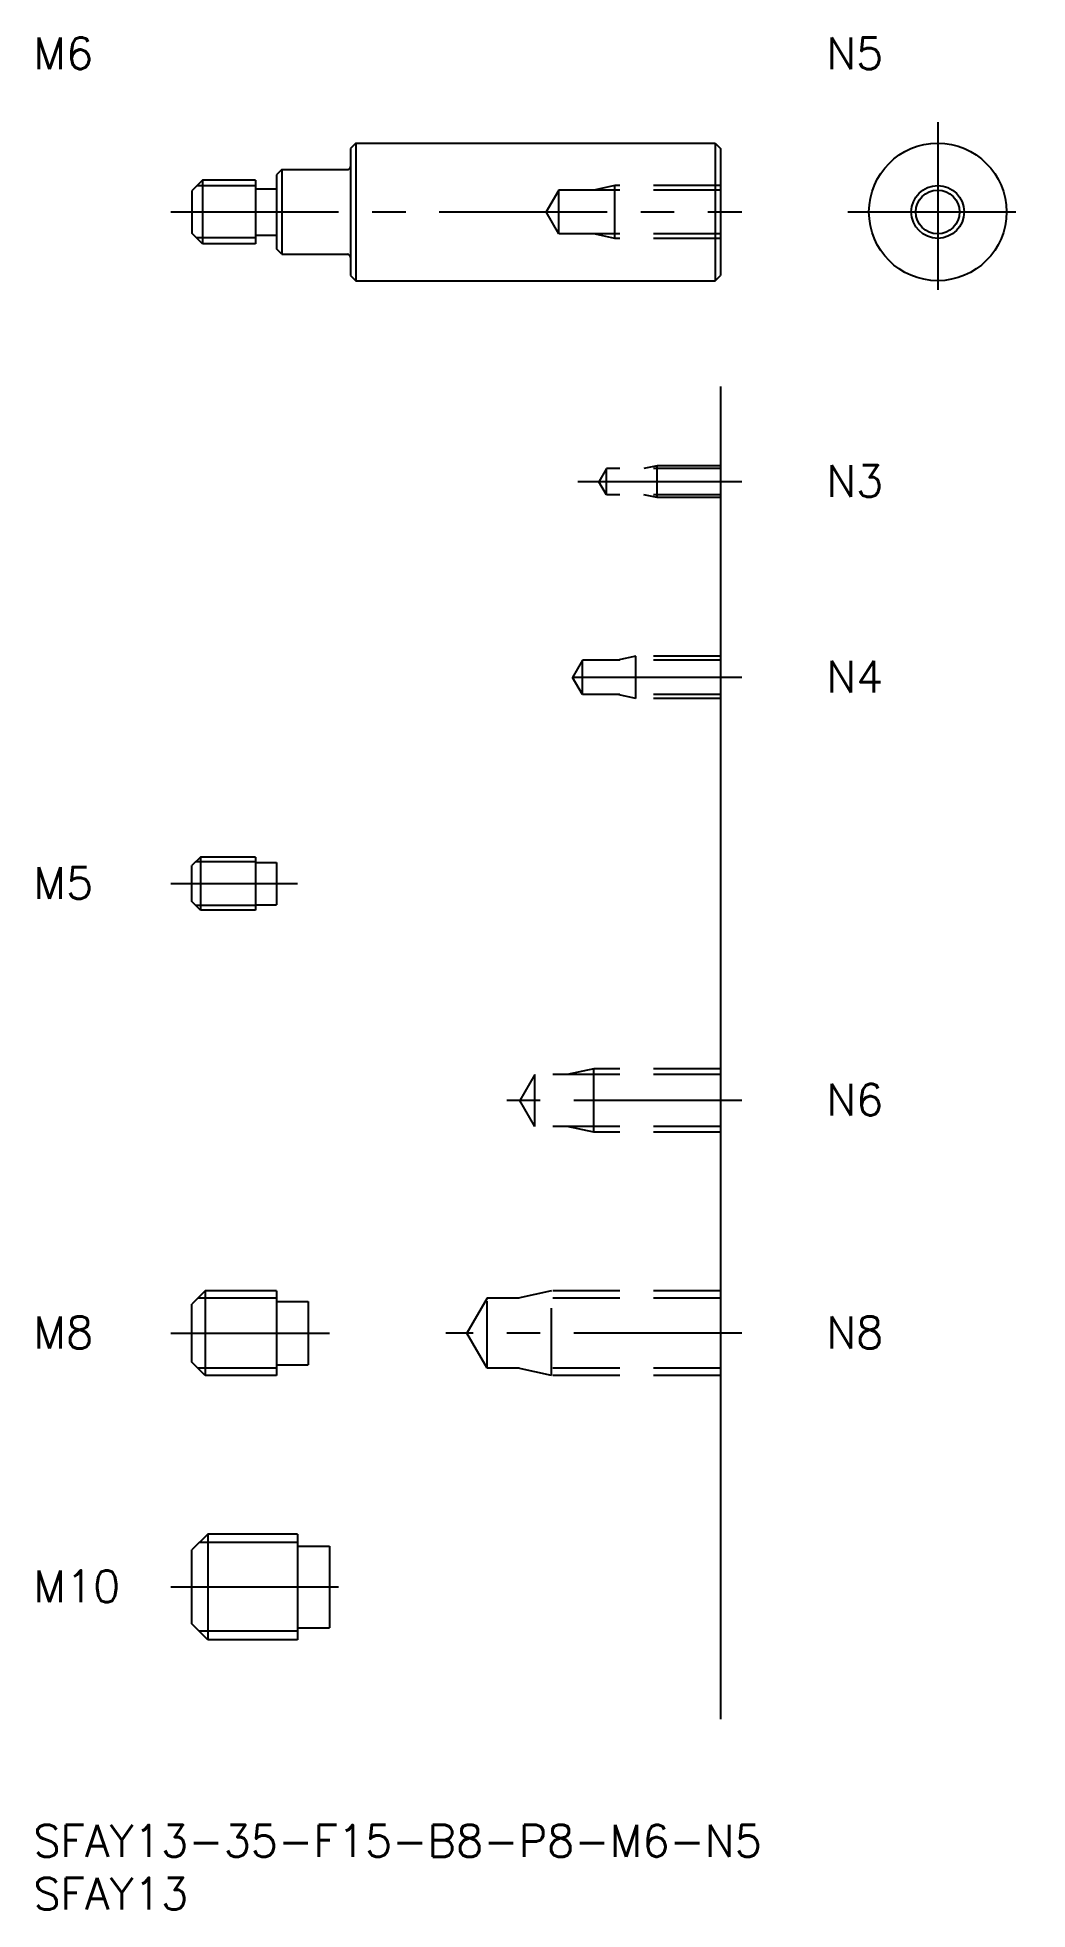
# Model space of a CAD drawing. Extents: x 0 to 94, y -8 to 169.
import ezdxf

# ---------------------------------------------------------------- set-up
doc = ezdxf.new("R2010")
doc.units = 0
doc.header["$LTSCALE"] = 0.5
doc.linetypes.add('CENTER', pattern=[50.8, 31.75, -6.35, 6.35, -6.35])
doc.linetypes.add('DASHED', pattern=[19.05, 12.7, -6.35])
for name, color, linetype in [('MSM_CENTER', 1, 'CENTER'), ('MSM_CONTINUOUS', 7, 'CONTINUOUS'), ('MSM_DASHED', 4, 'DASHED'), ('MSM_NARROW', 5, 'CONTINUOUS'), ('MSM_PART_NUMBER', 7, 'CONTINUOUS')]:
    doc.layers.add(name, color=color, linetype=linetype)
doc.styles.get("Standard").update_dxf_attribs({"font": 'txt.shx', "height": 1, "bigfont": 'bigfont.shx'})

# ---------------------------------------------------------------- blocks, each defined once
blk = doc.blocks.new('*U10')
at = {"layer": 'MSM_PART_NUMBER'}
blk.add_text('SFAY13-35-F15-B8-P8-M6-N5', height=3, dxfattribs=at).set_placement((0, -3))
blk = doc.blocks.new('*U11')
at = {"layer": 'MSM_PART_NUMBER'}
blk.add_text('SFAY13', height=3, dxfattribs=at).set_placement((0, -8))
blk = doc.blocks.new('*U12')
at = {"layer": 'MSM_PART_NUMBER'}
blk.add_text('M6', height=3, dxfattribs=at).set_placement((0, 166))
blk = doc.blocks.new('*U13')
at = {"layer": 'MSM_PART_NUMBER'}
blk.add_text('N5', height=3, dxfattribs=at).set_placement((75, 166))
blk = doc.blocks.new('*U14')
at = {"layer": 'MSM_PART_NUMBER'}
blk.add_text('M10', height=3, dxfattribs=at).set_placement((0, 21.06))
blk = doc.blocks.new('*U15')
at = {"layer": 'MSM_PART_NUMBER'}
blk.add_text('M8', height=3, dxfattribs=at).set_placement((0, 45.06))
blk = doc.blocks.new('*U16')
at = {"layer": 'MSM_PART_NUMBER'}
blk.add_text('N8', height=3, dxfattribs=at).set_placement((75, 45.06))
blk = doc.blocks.new('*U17')
at = {"layer": 'MSM_PART_NUMBER'}
blk.add_text('N6', height=3, dxfattribs=at).set_placement((75, 67.06))
blk = doc.blocks.new('*U18')
at = {"layer": 'MSM_PART_NUMBER'}
blk.add_text('N4', height=3, dxfattribs=at).set_placement((75, 107.06))
blk = doc.blocks.new('*U19')
at = {"layer": 'MSM_PART_NUMBER'}
blk.add_text('N3', height=3, dxfattribs=at).set_placement((75, 125.56))
blk = doc.blocks.new('*U20')
at = {"layer": 'MSM_PART_NUMBER'}
blk.add_text('M5', height=3, dxfattribs=at).set_placement((0, 87.56))

msp = doc.modelspace()

# ---------------------------------------------------------------- linework, layer by layer
at = {"layer": 'MSM_CENTER'}
for p, q in [((85.54, 161), (85.54, 144)), ((13, 152.5), (67, 152.5)), ((77.04, 152.5), (94.04, 152.5)), ((67, 127), (51.5, 127)), ((67, 108.5), (49, 108.5)), ((13, 89), (25, 89)), ((67, 68.5), (44, 68.5)), ((13, 46.5), (28, 46.5)), ((67, 46.5), (39, 46.5)), ((13, 22.5), (30, 22.5))]:
    msp.add_line(p, q, dxfattribs=at)
at = {"layer": 'MSM_CONTINUOUS'}
for p, q in [((30.5, 159), (30, 158.5)), ((30, 158.5), (30, 146.5)), ((30.5, 159), (64.5, 159)), ((30.5, 159), (30.5, 146)), ((64.5, 159), (64.5, 146)), ((64.5, 159), (65, 158.5)), ((65, 158.5), (65, 146.5)), ((23.5, 156.5), (23, 156)), ((23, 156), (23, 149)), ((23.5, 156.5), (29.7, 156.5)), ((23.5, 156.5), (23.5, 148.5)), ((16, 155.5), (15, 154.5)), ((15, 154.5), (15, 150.5)), ((21, 155.5), (16, 155.5)), ((16, 155.5), (16, 149.5)), ((21, 155.5), (21, 149.5)), ((21, 154.7), (23, 154.7)), ((16, 149.5), (15, 150.5)), ((21, 149.5), (16, 149.5)), ((21, 150.3), (23, 150.3)), ((23.5, 148.5), (23, 149)), ((23.5, 148.5), (29.7, 148.5)), ((30, 146.5), (30.5, 146)), ((30.5, 146), (64.5, 146)), ((64.5, 146), (65, 146.5)), ((65, 136), (65, 10)), ((15.8, 91.5), (15, 90.7)), ((15, 87.3), (15, 90.7)), ((21, 91.5), (15.8, 91.5)), ((15.8, 91.5), (15.8, 86.5)), ((21, 91.5), (21, 86.5)), ((21, 91), (23, 91)), ((23, 91), (23, 87)), ((15.8, 86.5), (15, 87.3)), ((21, 87), (23, 87)), ((21, 86.5), (15.8, 86.5)), ((16.25, 50.5), (15, 49.25)), ((23, 50.5), (16.25, 50.5)), ((16.25, 50.5), (16.25, 42.5)), ((23, 50.5), (23, 42.5)), ((15, 43.75), (15, 49.25)), ((23, 49.5), (26, 49.5)), ((26, 49.5), (26, 43.5)), ((16.25, 42.5), (15, 43.75)), ((23, 42.5), (16.25, 42.5)), ((23, 43.5), (26, 43.5)), ((16.5, 27.5), (15, 26)), ((25, 27.5), (16.5, 27.5)), ((16.5, 27.5), (16.5, 17.5)), ((25, 27.5), (25, 17.5)), ((15, 19), (15, 26)), ((25, 26.35), (28, 26.35)), ((28, 26.35), (28, 18.65)), ((16.5, 17.5), (15, 19)), ((25, 18.65), (28, 18.65)), ((25, 17.5), (16.5, 17.5))]:
    msp.add_line(p, q, dxfattribs=at)
for radius in [6.5, 2.07]:
    msp.add_circle((85.54, 152.5), radius, dxfattribs=at)
for centre, start, end in [((29.7, 156.8), 270, 0), ((29.7, 148.2), 0, 90)]:
    msp.add_arc(centre, 0.3, start, end, dxfattribs=at)
at = {"layer": 'MSM_DASHED'}
for p, q in [((49.69, 154.57), (48.5, 152.5)), ((65, 154.57), (49.69, 154.57)), ((49.69, 150.43), (49.69, 154.57)), ((55, 155), (53, 154.57)), ((65, 155), (55, 155)), ((55, 150), (55, 155)), ((49.69, 150.43), (48.5, 152.5)), ((65, 150.43), (49.69, 150.43)), ((55, 150), (53, 150.43)), ((65, 150), (55, 150)), ((54.21, 128.23), (53.5, 127)), ((65, 128.23), (54.21, 128.23)), ((54.21, 125.77), (54.21, 128.23)), ((59, 128.5), (57.75, 128.23)), ((65, 128.5), (59, 128.5)), ((59, 125.5), (59, 128.5)), ((54.21, 125.77), (53.5, 127)), ((65, 125.77), (54.21, 125.77)), ((59, 125.5), (57.75, 125.77)), ((65, 125.5), (59, 125.5)), ((51.94, 110.12), (51, 108.5)), ((65, 110.12), (51.94, 110.12)), ((51.94, 106.88), (51.94, 110.12)), ((57, 110.5), (55.25, 110.12)), ((65, 110.5), (57, 110.5)), ((57, 106.5), (57, 110.5)), ((51.94, 106.88), (51, 108.5)), ((65, 106.88), (51.94, 106.88)), ((57, 106.5), (55.25, 106.88)), ((65, 106.5), (57, 106.5)), ((47.42, 70.96), (46, 68.5)), ((65, 70.96), (47.42, 70.96)), ((47.42, 66.04), (47.42, 70.96)), ((53, 71.5), (50.5, 70.96)), ((65, 71.5), (53, 71.5)), ((53, 65.5), (53, 71.5)), ((47.42, 66.04), (46, 68.5)), ((65, 66.04), (47.42, 66.04)), ((53, 65.5), (50.5, 66.04)), ((65, 65.5), (53, 65.5)), ((42.92, 49.82), (41, 46.5)), ((42.92, 43.18), (42.92, 49.82)), ((65, 49.82), (42.92, 49.82)), ((49, 50.5), (45.87, 49.82)), ((49, 42.5), (49, 50.5)), ((65, 50.5), (49, 50.5)), ((42.92, 43.18), (41, 46.5)), ((65, 43.18), (42.92, 43.18)), ((49, 42.5), (45.87, 43.18)), ((65, 42.5), (49, 42.5))]:
    msp.add_line(p, q, dxfattribs=at)
at = {"layer": 'MSM_NARROW'}
for p, q in [((21, 154.96), (15.46, 154.96)), ((21, 150.04), (15.46, 150.04)), ((21, 91.07), (15.37, 91.07)), ((21, 86.93), (15.37, 86.93)), ((23, 49.82), (15.57, 49.82)), ((23, 43.18), (15.57, 43.18)), ((25, 26.69), (15.69, 26.69)), ((25, 18.31), (15.69, 18.31))]:
    msp.add_line(p, q, dxfattribs=at)
msp.add_circle((85.54, 152.5), 2.5, dxfattribs=at)

# ---------------------------------------------------------------- block references
at = {"layer": 'MSM_CONTINUOUS'}
for name in ['*U12', '*U13', '*U19', '*U18', '*U20', '*U17', '*U15', '*U16', '*U14', '*U10', '*U11']:
    msp.add_blockref(name, (0, 0), dxfattribs=at)

doc.saveas('drawing.dxf')
